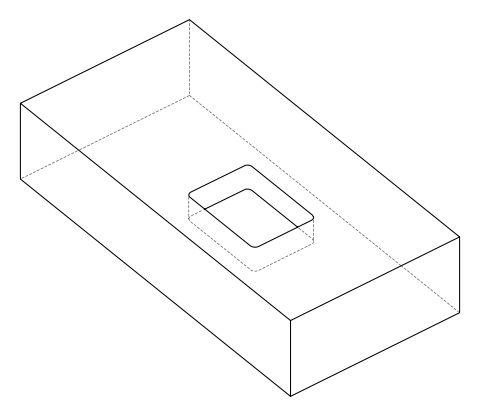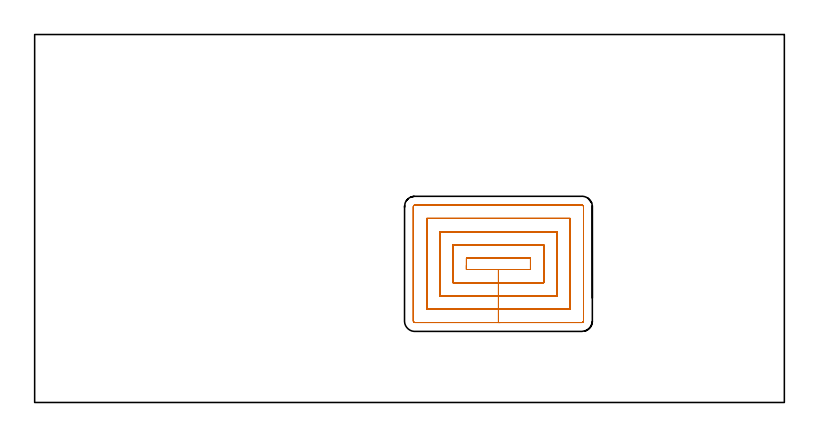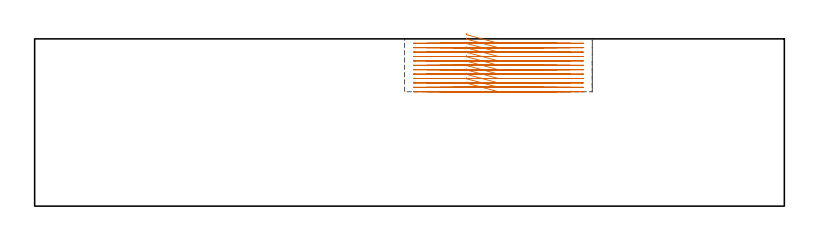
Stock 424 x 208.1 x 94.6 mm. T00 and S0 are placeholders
(PLAN: 1 operations, 0 tool changes, 26.4 min)
(1 MILL_RECTANGULAR_POCKET | POCKET_RECTANGULAR_STRAIGHT | NXT0201_013 | Follow Part, ap 2.5, ae 75% | 26.4 min | 241736 mm3)
(TOOL NXT0201_013 | ENDMILL 10mm | D10 FL30 Z4)
(OP 1 MILL_RECTANGULAR_POCKET)
G17 G21 G94 G90
T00 M6
G54
G17 G0 G90 X244.2 Y77.595 S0 M3
G43 Z104.6 H0
Z97.6
G94 G1 Y75.2 Z96.958 F250.
X262.3 Z92.108
X280.4 F500.
Y81.6
X244.2
Y75.2
X262.3
Y67.7
X287.9
Y89.1
X236.7
Y67.7
X262.3
Y60.2
X295.4
Y96.6
X229.2
Y60.2
X262.3
Y52.7
X302.9
Y104.1
X221.7
Y52.7
X262.3
Y45.2
X309.6
G3 X310.4 Y46. R0.8
G1 Y110.8
G3 X309.6 Y111.6 R0.8
G1 X215.
G3 X214.2 Y110.8 R0.8
G1 Y46.
G3 X215. Y45.2 R0.8
G1 X262.3
X263.3
G0 X244.2 Y77.595 Z95.108
G1 Y75.2 Z94.466 F250.
X262.3 Z89.617
X280.4 F500.
Y81.6
X244.2
Y75.2
X262.3
Y67.7
X287.9
Y89.1
X236.7
Y67.7
X262.3
Y60.2
X295.4
Y96.6
X229.2
Y60.2
X262.3
Y52.7
X302.9
Y104.1
X221.7
Y52.7
X262.3
Y45.2
X309.6
G3 X310.4 Y46. R0.8
G1 Y110.8
G3 X309.6 Y111.6 R0.8
G1 X215.
G3 X214.2 Y110.8 R0.8
G1 Y46.
G3 X215. Y45.2 R0.8
G1 X262.3
X263.3
G0 X244.2 Y77.595 Z92.617
G1 Y75.2 Z91.975 F250.
X262.3 Z87.125
X280.4 F500.
Y81.6
X244.2
Y75.2
X262.3
Y67.7
X287.9
Y89.1
X236.7
Y67.7
X262.3
Y60.2
X295.4
Y96.6
X229.2
Y60.2
X262.3
Y52.7
X302.9
Y104.1
X221.7
Y52.7
X262.3
Y45.2
X309.6
G3 X310.4 Y46. R0.8
G1 Y110.8
G3 X309.6 Y111.6 R0.8
G1 X215.
G3 X214.2 Y110.8 R0.8
G1 Y46.
G3 X215. Y45.2 R0.8
G1 X262.3
X263.3
G0 X244.2 Y77.595 Z90.125
G1 Y75.2 Z89.483 F250.
X262.3 Z84.633
X280.4 F500.
Y81.6
X244.2
Y75.2
X262.3
Y67.7
X287.9
Y89.1
X236.7
Y67.7
X262.3
Y60.2
X295.4
Y96.6
X229.2
Y60.2
X262.3
Y52.7
X302.9
Y104.1
X221.7
Y52.7
X262.3
Y45.2
X309.6
G3 X310.4 Y46. R0.8
G1 Y110.8
G3 X309.6 Y111.6 R0.8
G1 X215.
G3 X214.2 Y110.8 R0.8
G1 Y46.
G3 X215. Y45.2 R0.8
G1 X262.3
X263.3
G0 X244.2 Y77.595 Z87.633
G1 Y75.2 Z86.991 F250.
X262.3 Z82.142
X280.4 F500.
Y81.6
X244.2
Y75.2
X262.3
Y67.7
X287.9
Y89.1
X236.7
Y67.7
X262.3
Y60.2
X295.4
Y96.6
X229.2
Y60.2
X262.3
Y52.7
X302.9
Y104.1
X221.7
Y52.7
X262.3
Y45.2
X309.6
G3 X310.4 Y46. R0.8
G1 Y110.8
G3 X309.6 Y111.6 R0.8
G1 X215.
G3 X214.2 Y110.8 R0.8
G1 Y46.
G3 X215. Y45.2 R0.8
G1 X262.3
X263.3
G0 X244.2 Y77.595 Z85.142
G1 Y75.2 Z84.5 F250.
X262.3 Z79.65
X280.4 F500.
Y81.6
X244.2
Y75.2
X262.3
Y67.7
X287.9
Y89.1
X236.7
Y67.7
X262.3
Y60.2
X295.4
Y96.6
X229.2
Y60.2
X262.3
Y52.7
X302.9
Y104.1
X221.7
Y52.7
X262.3
Y45.2
X309.6
G3 X310.4 Y46. R0.8
G1 Y110.8
G3 X309.6 Y111.6 R0.8
G1 X215.
G3 X214.2 Y110.8 R0.8
G1 Y46.
G3 X215. Y45.2 R0.8
G1 X262.3
X263.3
G0 X244.2 Y77.595 Z82.65
G1 Y75.2 Z82.008 F250.
X262.3 Z77.158
X280.4 F500.
Y81.6
X244.2
Y75.2
X262.3
Y67.7
X287.9
Y89.1
X236.7
Y67.7
X262.3
Y60.2
X295.4
Y96.6
X229.2
Y60.2
X262.3
Y52.7
X302.9
Y104.1
X221.7
Y52.7
X262.3
Y45.2
X309.6
G3 X310.4 Y46. R0.8
G1 Y110.8
G3 X309.6 Y111.6 R0.8
G1 X215.
G3 X214.2 Y110.8 R0.8
G1 Y46.
G3 X215. Y45.2 R0.8
G1 X262.3
X263.3
G0 X244.2 Y77.595 Z80.158
G1 Y75.2 Z79.517 F250.
X262.3 Z74.667
X280.4 F500.
Y81.6
X244.2
Y75.2
X262.3
Y67.7
X287.9
Y89.1
X236.7
Y67.7
X262.3
Y60.2
X295.4
Y96.6
X229.2
Y60.2
X262.3
Y52.7
X302.9
Y104.1
X221.7
Y52.7
X262.3
Y45.2
X309.6
G3 X310.4 Y46. R0.8
G1 Y110.8
G3 X309.6 Y111.6 R0.8
G1 X215.
G3 X214.2 Y110.8 R0.8
G1 Y46.
G3 X215. Y45.2 R0.8
G1 X262.3
X263.3
G0 X244.2 Y77.595 Z77.667
G1 Y75.2 Z77.025 F250.
X262.3 Z72.175
X280.4 F500.
Y81.6
X244.2
Y75.2
X262.3
Y67.7
X287.9
Y89.1
X236.7
Y67.7
X262.3
Y60.2
X295.4
Y96.6
X229.2
Y60.2
X262.3
Y52.7
X302.9
Y104.1
X221.7
Y52.7
X262.3
Y45.2
X309.6
G3 X310.4 Y46. R0.8
G1 Y110.8
G3 X309.6 Y111.6 R0.8
G1 X215.
G3 X214.2 Y110.8 R0.8
G1 Y46.
G3 X215. Y45.2 R0.8
G1 X262.3
X263.3
G0 X244.2 Y77.595 Z75.175
G1 Y75.2 Z74.533 F250.
X262.3 Z69.683
X280.4 F500.
Y81.6
X244.2
Y75.2
X262.3
Y67.7
X287.9
Y89.1
X236.7
Y67.7
X262.3
Y60.2
X295.4
Y96.6
X229.2
Y60.2
X262.3
Y52.7
X302.9
Y104.1
X221.7
Y52.7
X262.3
Y45.2
X309.6
G3 X310.4 Y46. R0.8
G1 Y110.8
G3 X309.6 Y111.6 R0.8
G1 X215.
G3 X214.2 Y110.8 R0.8
G1 Y46.
G3 X215. Y45.2 R0.8
G1 X262.3
X263.3
G0 X244.2 Y77.595 Z72.683
G1 Y75.2 Z72.042 F250.
X262.3 Z67.192
X280.4 F500.
Y81.6
X244.2
Y75.2
X262.3
Y67.7
X287.9
Y89.1
X236.7
Y67.7
X262.3
Y60.2
X295.4
Y96.6
X229.2
Y60.2
X262.3
Y52.7
X302.9
Y104.1
X221.7
Y52.7
X262.3
Y45.2
X309.6
G3 X310.4 Y46. R0.8
G1 Y110.8
G3 X309.6 Y111.6 R0.8
G1 X215.
G3 X214.2 Y110.8 R0.8
G1 Y46.
G3 X215. Y45.2 R0.8
G1 X262.3
X263.3
G0 X244.2 Y77.595 Z70.192
G1 Y75.2 Z69.55 F250.
X262.3 Z64.7
X280.4 F500.
Y81.6
X244.2
Y75.2
X262.3
Y67.7
X287.9
Y89.1
X236.7
Y67.7
X262.3
Y60.2
X295.4
Y96.6
X229.2
Y60.2
X262.3
Y52.7
X302.9
Y104.1
X221.7
Y52.7
X262.3
Y45.2
X309.6
G3 X310.4 Y46. R0.8
G1 Y110.8
G3 X309.6 Y111.6 R0.8
G1 X215.
G3 X214.2 Y110.8 R0.8
G1 Y46.
G3 X215. Y45.2 R0.8
G1 X262.3
X263.3
G0 Z104.6
M5
M2
